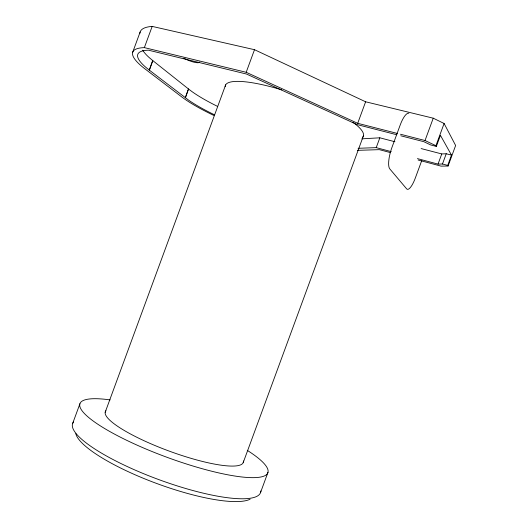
<?xml version="1.0" encoding="UTF-8"?>
<svg xmlns="http://www.w3.org/2000/svg" width="528" height="528" viewBox="0 0 528 528"><rect width="100%" height="100%" fill="white"/><g stroke="black" fill="none" stroke-linecap="round" stroke-linejoin="round"><path stroke-width="0.79" d="M132.68 52.298L140.138 32.03M213.84 115.447A82.777 15.972 20.8 0 1 181.658 96.855L145.088 68.97A90.849 19.028 21.4 0 1 144.362 47.626L152.176 26.4L254.503 49.698L365.62 101.785L433.244 118.186L444.101 123.493L455.631 145.497L448.081 166.016L441.091 166.135L418.143 160.01M214.447 114.781A77.86 15.015 20.8 0 1 188.727 100.234L149.252 70.079L152.75 60.568L149.384 57.743A85.444 18.968 21.5 0 1 142.725 50.213M149.411 70.204L152.75 60.568M185.275 97.72L188.496 88.975L152.909 60.7M185.427 97.825L188.496 88.975M72.607 423.628L79.939 403.709M105.191 412.282L225.661 84.863M144.362 47.626L246.193 72.29L254.503 49.698M246.193 72.29L357.7 123.314L365.62 101.785M243.19 462.653L363.389 135.96M358.09 148.289L376.22 147.642L379.837 137.808L394.918 141.742M260.66 492.208L267.967 472.342M400.468 134.244L425.027 140.521L433.244 118.186M421.806 160.426L415.371 177.903A16.335 4.396 -72.7 0 1 406.659 188.866L389.803 168.914A17.853 5.201 -73.3 0 1 391.954 147.424L400.171 125.09A17.952 5.168 -73.7 0 1 408.817 113.243M448.081 166.016L447.718 165.403L451.499 155.12L440.425 135.34L436.352 146.414L435.93 145.702L444.101 123.493M417.424 158.618L438.029 164.109L441.771 153.945L446.246 153.754L451.499 155.12M438.029 164.109L442.471 164.01L446.246 153.754M361.852 138.838L379.837 137.808M357.41 150.341L379.368 149.655L390.449 152.612M357.7 123.314L397.3 133.432M396.812 134.759L357.119 124.582L246.444 74.019L148.381 50.167L145.358 50.391A85.444 17.886 21.4 0 0 145.86 67.333L149.252 70.079M400.785 135.782L423.806 141.682L430.736 144.969L436.352 146.414M421.126 148.566L441.771 153.945M442.471 164.01L447.718 165.403M376.22 147.642L391.274 151.648M425.027 140.521L435.93 145.702M188.641 89.087L191.921 91.562A77.86 15.926 20.8 0 0 217.543 106.379M199.577 62.04A11.108 2.521 22.1 0 1 183.876 58.225M139.9 33.33A90.856 21.331 21.6 0 1 152.176 26.4M225.199 86.585A73.478 15.807 20.2 0 1 281.602 89.806M352.955 122.258A73.478 15.807 20.2 0 1 362.432 137.498M243.421 460.964A73.478 14.876 20.2 0 1 170.016 451.4A73.478 14.876 20.2 0 1 105.923 410.771M247.295 450.377A100.096 20.328 20.2 0 1 234.571 475.985A100.096 20.328 20.2 0 1 103.204 427.654A100.096 20.328 20.2 0 1 110.108 399.907M260.845 490.908A100.096 22.869 20.2 0 1 158.539 479.503A100.096 22.869 20.2 0 1 73.57 421.931M250.1 499.204A94.75 22.235 20.2 0 1 154.473 482.658A94.75 22.235 20.2 0 1 75.801 433.653"/></g></svg>
